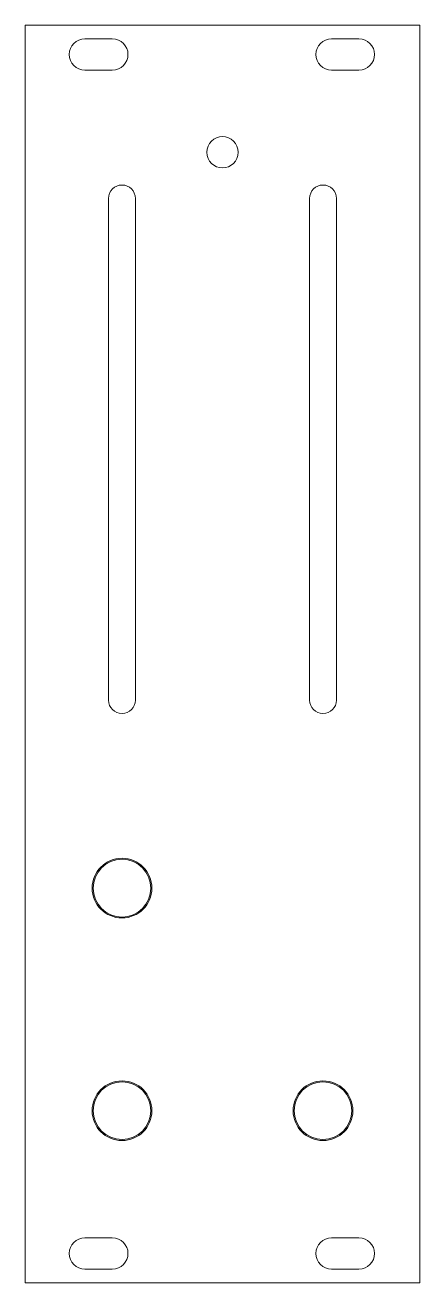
# Model space of a CAD drawing. Header units: millimetres. Extents: x 31 to 71, y -163 to -35.
import ezdxf

# ---------------------------------------------------------------- set-up
doc = ezdxf.new("R2010")
doc.units = ezdxf.units.MM
doc.header["$MEASUREMENT"] = 0
doc.layers.add('Layer 1', color=7, linetype='Continuous', lineweight=0)

msp = doc.modelspace()

# ---------------------------------------------------------------- hatches: boundary and pattern name
at = {"layer": 'Layer 1', "true_color": 0xeb008b, "transparency": 33554687}
h = msp.add_hatch(color=230, dxfattribs=at)
h.dxf.hatch_style = 2
edge = h.paths.add_edge_path()
edge.add_spline(control_points=[(40.54, -119.65), (38.85, -119.65), (37.49, -121.02), (37.49, -122.7), (37.49, -124.39), (38.85, -125.75), (40.54, -125.75), (42.22, -125.75), (43.59, -124.39), (43.59, -122.7), (43.59, -121.02), (42.22, -119.65), (40.54, -119.65), (40.54, -119.65), (40.54, -119.65), (40.54, -119.65)], knot_values=[0, 0, 0, 0, 1, 1, 1, 2, 2, 2, 3, 3, 3, 4, 4, 4, 5, 5, 5, 5], degree=3, periodic=0)
edge = h.paths.add_edge_path()
edge.add_spline(control_points=[(40.54, -119.75), (42.16, -119.75), (43.49, -121.08), (43.49, -122.7), (43.49, -124.33), (42.16, -125.65), (40.54, -125.65), (38.91, -125.65), (37.59, -124.33), (37.59, -122.7), (37.59, -121.08), (38.91, -119.75), (40.54, -119.75)], knot_values=[0, 0, 0, 0, 1, 1, 1, 2, 2, 2, 3, 3, 3, 4, 4, 4, 4], degree=3, periodic=0)
edge.add_line((40.54, -119.75), (40.54, -119.75))
h = msp.add_hatch(color=230, dxfattribs=at)
h.dxf.hatch_style = 2
edge = h.paths.add_edge_path()
edge.add_spline(control_points=[(40.54, -142.39), (38.85, -142.39), (37.49, -143.75), (37.49, -145.44), (37.49, -147.12), (38.85, -148.49), (40.54, -148.49), (42.22, -148.49), (43.59, -147.12), (43.59, -145.44), (43.59, -143.75), (42.22, -142.39), (40.54, -142.39), (40.54, -142.39), (40.54, -142.39), (40.54, -142.39)], knot_values=[0, 0, 0, 0, 1, 1, 1, 2, 2, 2, 3, 3, 3, 4, 4, 4, 5, 5, 5, 5], degree=3, periodic=0)
edge = h.paths.add_edge_path()
edge.add_spline(control_points=[(40.54, -142.49), (42.16, -142.49), (43.49, -143.81), (43.49, -145.44), (43.49, -147.06), (42.16, -148.39), (40.54, -148.39), (38.91, -148.39), (37.59, -147.06), (37.59, -145.44), (37.59, -143.81), (38.91, -142.49), (40.54, -142.49)], knot_values=[0, 0, 0, 0, 1, 1, 1, 2, 2, 2, 3, 3, 3, 4, 4, 4, 4], degree=3, periodic=0)
edge.add_line((40.54, -142.49), (40.54, -142.49))
h = msp.add_hatch(color=230, dxfattribs=at)
h.dxf.hatch_style = 2
edge = h.paths.add_edge_path()
edge.add_spline(control_points=[(61.06, -142.39), (59.38, -142.39), (58.01, -143.75), (58.01, -145.44), (58.01, -147.12), (59.38, -148.49), (61.06, -148.49), (62.75, -148.49), (64.11, -147.12), (64.11, -145.44), (64.11, -143.75), (62.75, -142.39), (61.06, -142.39), (61.06, -142.39), (61.06, -142.39), (61.06, -142.39)], knot_values=[0, 0, 0, 0, 1, 1, 1, 2, 2, 2, 3, 3, 3, 4, 4, 4, 5, 5, 5, 5], degree=3, periodic=0)
edge = h.paths.add_edge_path()
edge.add_spline(control_points=[(61.06, -142.49), (62.69, -142.49), (64.01, -143.81), (64.01, -145.44), (64.01, -147.06), (62.69, -148.39), (61.06, -148.39), (59.44, -148.39), (58.11, -147.06), (58.11, -145.44), (58.11, -143.81), (59.44, -142.49), (61.06, -142.49)], knot_values=[0, 0, 0, 0, 1, 1, 1, 2, 2, 2, 3, 3, 3, 4, 4, 4, 4], degree=3, periodic=0)
edge.add_line((61.06, -142.49), (61.06, -142.49))

# ---------------------------------------------------------------- linework, layer by layer
at = {"layer": 'Layer 1', "color": 230, "lineweight": 5, "true_color": 0xeb008b}
msp.add_lwpolyline([(70.95, -163.03), (30.65, -163.03), (30.65, -34.53), (70.95, -34.53)], close=True, dxfattribs=at)
msp.add_circle((50.8, -47.52), 1.6, dxfattribs=at)
at = {"layer": 'Layer 1', "color": 240, "lineweight": 5, "true_color": 0xec1c26}
for points in [[(39.55, -35.92), (39.55, -35.92), (36.75, -35.92), (36.75, -35.92), (35.87, -35.92), (35.15, -36.64), (35.15, -37.52), (35.15, -37.52), (35.15, -37.52), (35.15, -37.52), (35.15, -38.41), (35.87, -39.12), (36.75, -39.12), (36.75, -39.12), (39.55, -39.12), (39.55, -39.12), (40.43, -39.12), (41.15, -38.41), (41.15, -37.52), (41.15, -37.52), (41.15, -37.52), (41.15, -37.52), (41.15, -36.64), (40.43, -35.92), (39.55, -35.92)], [(64.73, -35.92), (64.73, -35.92), (61.93, -35.92), (61.93, -35.92), (61.05, -35.92), (60.33, -36.64), (60.33, -37.52), (60.33, -37.52), (60.33, -37.52), (60.33, -37.52), (60.33, -38.41), (61.05, -39.12), (61.93, -39.12), (61.93, -39.12), (64.73, -39.12), (64.73, -39.12), (65.61, -39.12), (66.33, -38.41), (66.33, -37.52), (66.33, -37.52), (66.33, -37.52), (66.33, -37.52), (66.33, -36.64), (65.61, -35.92), (64.73, -35.92)], [(39.55, -158.43), (39.55, -158.43), (36.75, -158.43), (36.75, -158.43), (35.87, -158.43), (35.15, -159.14), (35.15, -160.03), (35.15, -160.03), (35.15, -160.03), (35.15, -160.03), (35.15, -160.91), (35.87, -161.63), (36.75, -161.63), (36.75, -161.63), (39.55, -161.63), (39.55, -161.63), (40.43, -161.63), (41.15, -160.91), (41.15, -160.03), (41.15, -160.03), (41.15, -160.03), (41.15, -160.03), (41.15, -159.14), (40.43, -158.43), (39.55, -158.43)], [(64.73, -158.43), (64.73, -158.43), (61.93, -158.43), (61.93, -158.43), (61.05, -158.43), (60.33, -159.14), (60.33, -160.03), (60.33, -160.03), (60.33, -160.03), (60.33, -160.03), (60.33, -160.91), (61.05, -161.63), (61.93, -161.63), (61.93, -161.63), (64.73, -161.63), (64.73, -161.63), (65.61, -161.63), (66.33, -160.91), (66.33, -160.03), (66.33, -160.03), (66.33, -160.03), (66.33, -160.03), (66.33, -159.14), (65.61, -158.43), (64.73, -158.43)]]:
    msp.add_open_spline(points, degree=3, knots=[0, 0, 0, 0, 1, 1, 1, 2, 2, 2, 3, 3, 3, 4, 4, 4, 5, 5, 5, 6, 6, 6, 7, 7, 7, 8, 8, 8, 8], dxfattribs=at)
at = {"layer": 'Layer 1', "color": 230, "lineweight": 5, "true_color": 0xeb008b}
for points in [[(40.54, -104.86), (40.54, -104.86), (40.54, -104.86), (40.54, -104.86), (41.29, -104.86), (41.9, -104.25), (41.9, -103.49), (41.9, -103.49), (41.9, -52.23), (41.9, -52.23), (41.9, -51.47), (41.29, -50.86), (40.54, -50.86), (40.54, -50.86), (40.54, -50.86), (40.54, -50.86), (39.78, -50.86), (39.17, -51.47), (39.17, -52.23), (39.17, -52.23), (39.17, -103.49), (39.17, -103.49), (39.17, -104.25), (39.78, -104.86), (40.54, -104.86)], [(61.06, -104.86), (61.06, -104.86), (61.06, -104.86), (61.06, -104.86), (61.82, -104.86), (62.43, -104.25), (62.43, -103.49), (62.43, -103.49), (62.43, -52.23), (62.43, -52.23), (62.43, -51.47), (61.82, -50.86), (61.06, -50.86), (61.06, -50.86), (61.06, -50.86), (61.06, -50.86), (60.31, -50.86), (59.7, -51.47), (59.7, -52.23), (59.7, -52.23), (59.7, -103.49), (59.7, -103.49), (59.7, -104.25), (60.31, -104.86), (61.06, -104.86)]]:
    msp.add_open_spline(points, degree=3, knots=[0, 0, 0, 0, 1, 1, 1, 2, 2, 2, 3, 3, 3, 4, 4, 4, 5, 5, 5, 6, 6, 6, 7, 7, 7, 8, 8, 8, 8], dxfattribs=at)
at = {"layer": 'Layer 1'}
for points, knots in [([(40.54, -119.65), (38.85, -119.65), (37.49, -121.02), (37.49, -122.7), (37.49, -124.39), (38.85, -125.75), (40.54, -125.75), (42.22, -125.75), (43.59, -124.39), (43.59, -122.7), (43.59, -121.02), (42.22, -119.65), (40.54, -119.65), (40.54, -119.65), (40.54, -119.65), (40.54, -119.65)], [0, 0, 0, 0, 1, 1, 1, 2, 2, 2, 3, 3, 3, 4, 4, 4, 5, 5, 5, 5]), ([(40.54, -119.75), (42.16, -119.75), (43.49, -121.08), (43.49, -122.7), (43.49, -124.33), (42.16, -125.65), (40.54, -125.65), (38.91, -125.65), (37.59, -124.33), (37.59, -122.7), (37.59, -121.08), (38.91, -119.75), (40.54, -119.75)], [0, 0, 0, 0, 1, 1, 1, 2, 2, 2, 3, 3, 3, 4, 4, 4, 4]), ([(40.54, -142.39), (38.85, -142.39), (37.49, -143.75), (37.49, -145.44), (37.49, -147.12), (38.85, -148.49), (40.54, -148.49), (42.22, -148.49), (43.59, -147.12), (43.59, -145.44), (43.59, -143.75), (42.22, -142.39), (40.54, -142.39), (40.54, -142.39), (40.54, -142.39), (40.54, -142.39)], [0, 0, 0, 0, 1, 1, 1, 2, 2, 2, 3, 3, 3, 4, 4, 4, 5, 5, 5, 5]), ([(40.54, -142.49), (42.16, -142.49), (43.49, -143.81), (43.49, -145.44), (43.49, -147.06), (42.16, -148.39), (40.54, -148.39), (38.91, -148.39), (37.59, -147.06), (37.59, -145.44), (37.59, -143.81), (38.91, -142.49), (40.54, -142.49)], [0, 0, 0, 0, 1, 1, 1, 2, 2, 2, 3, 3, 3, 4, 4, 4, 4]), ([(61.06, -142.39), (59.38, -142.39), (58.01, -143.75), (58.01, -145.44), (58.01, -147.12), (59.38, -148.49), (61.06, -148.49), (62.75, -148.49), (64.11, -147.12), (64.11, -145.44), (64.11, -143.75), (62.75, -142.39), (61.06, -142.39), (61.06, -142.39), (61.06, -142.39), (61.06, -142.39)], [0, 0, 0, 0, 1, 1, 1, 2, 2, 2, 3, 3, 3, 4, 4, 4, 5, 5, 5, 5]), ([(61.06, -142.49), (62.69, -142.49), (64.01, -143.81), (64.01, -145.44), (64.01, -147.06), (62.69, -148.39), (61.06, -148.39), (59.44, -148.39), (58.11, -147.06), (58.11, -145.44), (58.11, -143.81), (59.44, -142.49), (61.06, -142.49)], [0, 0, 0, 0, 1, 1, 1, 2, 2, 2, 3, 3, 3, 4, 4, 4, 4])]:
    msp.add_open_spline(points, degree=3, knots=knots, dxfattribs=at)

doc.saveas('drawing.dxf')
